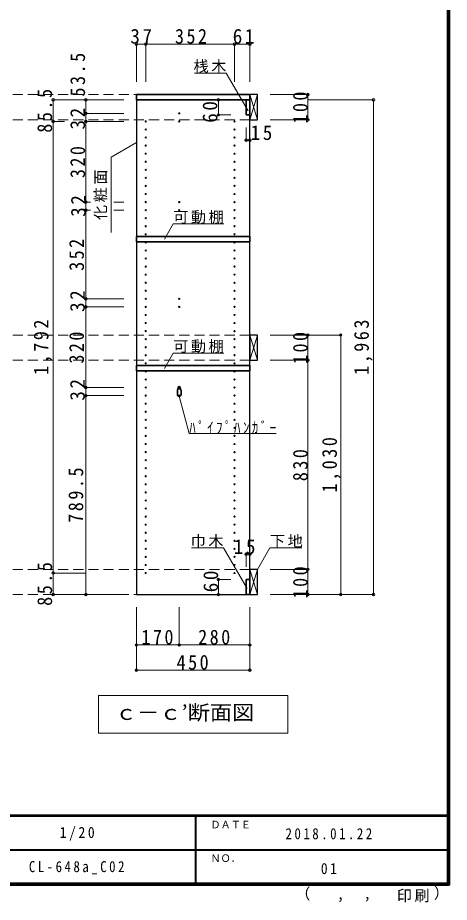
# Model space of a CAD drawing. Units: millimetres at full size, sheet at 1:20; details may follow other scales. Extents: x -3922 to 3878, y -2932 to 2722.
# Drawn here: x 2167 to 3878, y -2932 to 578 of the extents above; entities that cross this region are included whole.
import ezdxf
from ezdxf.enums import TextEntityAlignment as Align

# ---------------------------------------------------------------- set-up
doc = ezdxf.new("R2010")
doc.units = ezdxf.units.MM
doc.header["$LTSCALE"] = 20
doc.header["$PDMODE"] = 32
doc.header["$PDSIZE"] = 10
doc.linetypes.add('DASHED2', pattern=[3, 2, -1])
for name, color, linetype, lineweight in [('0-2_本体', 2, 'Continuous', 35), ('0-4_可動棚', 3, 'Continuous', 25), ('0-5_側板', 4, 'Continuous', 9), ('0-6_ﾊﾟｲﾌﾟﾊﾝｶﾞｰ', 4, 'Continuous', 9), ('0-7_桟木・巾木', 2, 'Continuous', 35), ('0-8_引き出し', 3, 'Continuous', 25), ('0-A_文字', 7, 'Continuous', 18), ('0-B_寸法', 7, 'Continuous', 9), ('F-1_枠', 6, 'Continuous', 40)]:
    doc.layers.add(name, color=color, linetype=linetype, lineweight=lineweight)
doc.layers.add('F-A_文字', color=7, linetype='Continuous')
doc.styles.add('ＭＳ ゴシック', font='')
doc.styles.get('ＭＳ ゴシック').set_extended_font_data('MS Gothic')

msp = doc.modelspace()

# ---------------------------------------------------------------- linework, layer by layer
at = {"layer": '0-2_本体'}
for p, q in [((2637.47, 272.73), (3087.47, 272.73)), ((3087.47, 272.73), (3087.47, 251.73))]:
    msp.add_line(p, q, dxfattribs=at)
msp.add_lwpolyline([(3087.47, 251.73), (2637.47, 251.73), (2637.47, 272.73)], dxfattribs=at)
at = {"layer": '0-4_可動棚', "color": 2, "lineweight": 35}
for p, q in [((2637.47, -311.27), (2637.47, -290.27)), ((2637.47, -311.27), (3087.47, -311.27)), ((2637.47, -823.27), (2637.47, -802.27)), ((2637.47, -823.27), (3087.47, -823.27))]:
    msp.add_line(p, q, dxfattribs=at)
for points in [[(2637.47, -290.27), (3087.47, -290.27), (3087.47, -311.27)], [(2637.47, -802.27), (3087.47, -802.27), (3087.47, -823.27)]]:
    msp.add_lwpolyline(points, dxfattribs=at)
at = {"layer": '0-5_側板', "color": 3, "lineweight": 25}
for p, q in [((3087.47, 251.73), (2637.47, 251.73)), ((3087.47, -1711.27), (3087.47, 251.73))]:
    msp.add_line(p, q, dxfattribs=at)
msp.add_lwpolyline([(2637.47, 251.73), (2637.47, -1711.27), (3087.47, -1711.27)], dxfattribs=at)
at = {"layer": '0-5_側板'}
for centre in [(2807.47, 198.23), (2674.47, 166.23), (2807.47, 166.23), (3026.47, 166.23), (2674.47, 134.23), (3026.47, 134.23), (2674.47, 102.23), (2674.47, 70.23), (3026.47, 102.23), (3026.47, 70.23), (2674.47, 38.23), (3026.47, 38.23), (2674.47, 6.23), (3026.47, 6.23), (2674.47, -25.77), (3026.47, -25.77), (2674.47, -57.77), (3026.47, -57.77), (2674.47, -89.77), (3026.47, -89.77), (2674.47, -121.77), (3026.47, -121.77), (2674.47, -153.77), (2807.47, -153.77), (3026.47, -153.77), (2674.47, -185.77), (2807.47, -185.77), (3026.47, -185.77), (2674.47, -217.77), (3026.47, -217.77), (2674.47, -249.77), (2674.47, -281.77), (3026.47, -249.77), (3026.47, -281.77), (2674.47, -313.77), (3026.47, -313.77), (2674.47, -345.77), (3026.47, -345.77), (2674.47, -377.77), (3026.47, -377.77), (2674.47, -409.77), (3026.47, -409.77), (2674.47, -441.77), (3026.47, -441.77), (2674.47, -473.77), (3026.47, -473.77), (2674.47, -505.77), (3026.47, -505.77), (2674.47, -537.77), (2807.47, -537.77), (3026.47, -537.77), (2674.47, -569.77), (2807.47, -569.77), (3026.47, -569.77), (2674.47, -601.77), (2674.47, -633.77), (3026.47, -601.77), (3026.47, -633.77), (2674.47, -665.77), (3026.47, -665.77), (2674.47, -697.77), (3026.47, -697.77), (2674.47, -729.77), (3026.47, -729.77), (2674.47, -761.77), (3026.47, -761.77), (2674.47, -793.77), (3026.47, -793.77), (2674.47, -825.77), (3026.47, -825.77), (2674.47, -857.77), (3026.47, -857.77), (2674.47, -889.77), (2807.47, -889.77), (3026.47, -889.77), (2674.47, -921.77), (2807.47, -921.77), (3026.47, -921.77), (2674.47, -953.77), (3026.47, -953.77), (2674.47, -985.77), (2674.47, -1017.77), (3026.47, -985.77), (3026.47, -1017.77), (2674.47, -1049.77), (3026.47, -1049.77), (2674.47, -1081.77), (3026.47, -1081.77), (2674.47, -1113.77), (3026.47, -1113.77), (2674.47, -1145.77), (3026.47, -1145.77), (2674.47, -1177.77), (3026.47, -1177.77), (2674.47, -1209.77), (3026.47, -1209.77), (2674.47, -1241.77), (3026.47, -1241.77), (2674.47, -1273.77), (3026.47, -1273.77), (2674.47, -1305.77), (3026.47, -1305.77), (2674.47, -1337.77), (2674.47, -1369.77), (3026.47, -1337.77), (3026.47, -1369.77), (2674.47, -1401.77), (3026.47, -1401.77), (2674.47, -1433.77), (3026.47, -1433.77), (2674.47, -1465.77), (3026.47, -1465.77), (2674.47, -1497.77), (3026.47, -1497.77), (2674.47, -1529.77), (3026.47, -1529.77), (2674.47, -1561.77), (3026.47, -1561.77), (2674.47, -1593.77), (3026.47, -1593.77), (2674.47, -1625.77), (3026.47, -1625.77)]:
    msp.add_circle(centre, 2.5, dxfattribs=at)
at = {"layer": '0-6_ﾊﾟｲﾌﾟﾊﾝｶﾞｰ', "color": 2, "lineweight": 35}
for p, q in [((2799.97, -901.77), (2799.97, -916.77)), ((2814.97, -901.77), (2814.97, -916.77))]:
    msp.add_line(p, q, dxfattribs=at)
at = {"layer": '0-6_ﾊﾟｲﾌﾟﾊﾝｶﾞｰ', "color": 7, "lineweight": 18}
for centre, radius, start, end in [((2846.07, -903.28), 46.13, 162.96035, 178.115), ((2807.47, -889.77), 5.5, 0, 180), ((2768.86, -903.28), 46.13, 1.885, 17.03965)]:
    msp.add_arc(centre, radius, start, end, dxfattribs=at)
at = {"layer": '0-6_ﾊﾟｲﾌﾟﾊﾝｶﾞｰ', "color": 2, "lineweight": 35}
for centre, start, end in [((2807.47, -901.77), 0, 180), ((2807.47, -916.77), 180, 0)]:
    msp.add_arc(centre, 7.5, start, end, dxfattribs=at)
at = {"layer": '0-7_桟木・巾木'}
for p, q in [((3087.47, 251.73), (3072.47, 251.73)), ((3072.47, 191.73), (3072.47, 251.73)), ((3087.47, 251.73), (3087.47, 191.73)), ((3072.47, -1651.27), (3087.47, -1651.27)), ((3087.47, -1651.27), (3087.47, -1711.27))]:
    msp.add_line(p, q, dxfattribs=at)
for points in [[(3087.47, 191.73), (3075.97, 191.73), (3072.47, 191.73)], [(3087.47, -1711.27), (3072.47, -1711.27), (3072.47, -1651.27)]]:
    msp.add_lwpolyline(points, dxfattribs=at)
at = {"layer": '0-8_引き出し'}
for p, q in [((3087.47, 272.73), (3087.47, 172.73)), ((3117.47, 272.73), (3087.47, 272.73)), ((3117.47, 172.73), (3117.47, 272.73)), ((3087.47, 172.73), (3117.47, 172.73)), ((3087.47, -681.27), (3087.47, -781.27)), ((3117.47, -681.27), (3087.47, -681.27)), ((3117.47, -781.27), (3117.47, -681.27)), ((3087.47, -781.27), (3117.47, -781.27)), ((3087.47, -1611.27), (3087.47, -1711.27)), ((3117.47, -1611.27), (3087.47, -1611.27)), ((3117.47, -1711.27), (3117.47, -1611.27)), ((3087.47, -1711.27), (3117.47, -1711.27))]:
    msp.add_line(p, q, dxfattribs=at)
at = {"layer": '0-8_引き出し', "color": 7, "lineweight": 18}
for p, q in [((3087.47, 172.73), (3117.47, 272.73)), ((3087.47, 272.73), (3117.47, 172.73)), ((3087.47, -781.27), (3117.47, -681.27)), ((3087.47, -681.27), (3117.47, -781.27)), ((3087.47, -1711.27), (3117.47, -1611.27)), ((3087.47, -1611.27), (3117.47, -1711.27))]:
    msp.add_line(p, q, dxfattribs=at)
at = {"layer": '0-A_文字'}
for p, q in [((2637.47, 82.66), (2537.47, 24.93)), ((2537.47, -275.07), (2537.47, 24.93)), ((2748.65, -300.98), (2783.67, -240.33)), ((2983.67, -240.33), (2783.67, -240.33)), ((2748.65, -813.79), (2783.67, -753.14)), ((2983.67, -753.14), (2783.67, -753.14)), ((2847.21, -1072.57), (2807.47, -924.27)), ((2847.21, -1072.57), (3192.21, -1072.57)), ((2982.69, -1525.68), (2856.66, -1525.68)), ((3076.07, -1687.41), (2982.69, -1525.68)), ((3237.47, -2111.27), (3237.47, -2261.27)), ((2487.47, -2261.27), (3237.47, -2261.27))]:
    msp.add_line(p, q, dxfattribs=at)
for points in [[(3080.8, 208.2), (2994.12, 358.32), (2868.09, 358.32)], [(3117.47, -1611.27), (3166.89, -1525.68), (3292.91, -1525.68)], [(3237.47, -2111.27), (2487.47, -2111.27), (2487.47, -2261.27)]]:
    msp.add_lwpolyline(points, dxfattribs=at)
at = {"layer": '0-B_寸法', "color": 4}
for p, q in [((2637.47, 472.73), (2637.47, 322.73)), ((2637.47, 472.73), (3087.47, 472.73)), ((2674.47, 472.73), (2674.47, 322.73)), ((3026.47, 472.73), (3026.47, 322.73)), ((3087.47, 472.73), (3087.47, 322.73)), ((2307.47, 251.73), (2307.47, -1711.27)), ((2307.47, 251.73), (2437.47, 251.73)), ((2437.47, 251.73), (2437.47, 198.23)), ((2587.47, 251.73), (2437.47, 251.73)), ((2962.47, 251.73), (2962.47, 191.73)), ((2962.47, 251.73), (3012.47, 251.73)), ((3317.47, 272.73), (3167.47, 272.73)), ((3317.47, 272.73), (3317.47, 172.73)), ((3577.47, 251.73), (3317.47, 251.73)), ((3577.47, 251.73), (3577.47, -1711.27)), ((2437.47, 198.23), (2437.47, 166.23)), ((2587.47, 198.23), (2437.47, 198.23)), ((2962.47, 191.73), (3012.47, 191.73)), ((2307.47, 166.23), (2352.48, 166.23)), ((2437.47, 166.23), (2437.47, -153.77)), ((2587.47, 166.23), (2437.47, 166.23)), ((3072.47, 91.73), (3072.47, 141.73)), ((3087.47, 91.73), (3087.47, 141.73)), ((3317.47, 172.73), (3167.47, 172.73)), ((3072.47, 91.73), (3087.47, 91.73)), ((2437.47, -153.77), (2437.47, -185.77)), ((2455.96, -153.77), (2437.47, -153.77)), ((2587.47, -153.77), (2547.72, -153.77)), ((2437.47, -185.77), (2437.47, -537.77)), ((2455.96, -185.77), (2437.47, -185.77)), ((2587.47, -185.77), (2547.72, -185.77)), ((2437.47, -537.77), (2437.47, -569.77)), ((2587.47, -537.77), (2437.47, -537.77)), ((2437.47, -569.77), (2437.47, -889.77)), ((2587.47, -569.77), (2437.47, -569.77)), ((3447.47, -681.27), (3167.47, -681.27)), ((3317.47, -781.27), (3317.47, -681.27)), ((3447.47, -1711.27), (3447.47, -681.27)), ((3317.47, -781.27), (3167.47, -781.27)), ((3317.47, -1611.27), (3317.47, -781.27)), ((2437.47, -889.77), (2437.47, -921.77)), ((2587.47, -889.77), (2437.47, -889.77)), ((2587.47, -921.77), (2437.47, -921.77)), ((2437.47, -1711.27), (2437.47, -921.77)), ((3072.47, -1551.27), (3087.47, -1551.27)), ((3072.47, -1551.27), (3072.47, -1601.27)), ((3087.47, -1551.27), (3087.47, -1601.27)), ((3317.47, -1611.27), (3167.47, -1611.27)), ((3317.47, -1711.27), (3317.47, -1611.27)), ((2307.47, -1625.77), (2437.47, -1625.77)), ((2962.47, -1651.27), (2962.47, -1711.27)), ((2962.47, -1651.27), (3012.47, -1651.27)), ((2307.47, -1711.27), (2437.47, -1711.27)), ((2437.47, -1711.27), (2587.47, -1711.27)), ((2962.47, -1711.27), (3012.47, -1711.27)), ((3577.47, -1711.27), (3167.47, -1711.27)), ((2637.47, -2011.27), (2637.47, -1761.27)), ((2807.47, -1911.27), (2807.47, -1761.27)), ((3087.47, -2011.27), (3087.47, -1761.27)), ((2637.47, -1911.27), (3087.47, -1911.27)), ((2637.47, -2011.27), (3087.47, -2011.27))]:
    msp.add_line(p, q, dxfattribs=at)
at = {"layer": '0-B_寸法', "color": 4, "linetype": 'DASHED2'}
for p, q in [((3087.47, 272.73), (-2921.53, 272.73)), ((3087.47, 172.73), (-2921.53, 172.73)), ((3087.47, -681.27), (-2921.53, -681.27)), ((3087.47, -781.27), (-2921.53, -781.27)), ((3087.47, -1611.27), (-2921.53, -1611.27)), ((3087.47, -1711.27), (-2921.53, -1711.27))]:
    msp.add_line(p, q, dxfattribs=at)
at = {"layer": '0-B_寸法'}
for p in [(2637.47, 472.73), (2674.47, 472.73), (3026.47, 472.73), (3087.47, 472.73), (2307.47, 251.73), (2437.47, 251.73), (2962.47, 251.73), (3317.47, 272.73), (3577.47, 251.73), (2437.47, 198.23), (2962.47, 191.73), (3317.47, 172.73), (2307.47, 166.23), (2437.47, 166.23), (3072.47, 91.73), (3087.47, 91.73), (2437.47, -153.77), (2437.47, -185.77), (2437.47, -537.77), (2437.47, -569.77), (3317.47, -681.27), (3447.47, -681.27), (3317.47, -781.27), (2437.47, -889.77), (2437.47, -921.77), (3072.47, -1551.27), (3087.47, -1551.27), (3317.47, -1611.27), (2307.47, -1625.77), (2962.47, -1651.27), (2307.47, -1711.27), (2437.47, -1711.27), (2962.47, -1711.27), (3317.47, -1711.27), (3447.47, -1711.27), (3577.47, -1711.27), (2637.47, -1911.27), (2807.47, -1911.27), (3087.47, -1911.27), (2637.47, -2011.27), (3087.47, -2011.27)]:
    msp.add_point(p, dxfattribs=at)
at = {"layer": 'F-1_枠'}
for p, q in [((3871.3, 2722.29), (3871.3, -2864.37)), ((3874.63, 2722.29), (3874.63, -2864.37)), ((3877.97, 2722.29), (3877.97, -2864.37)), ((3877.97, -2587.71), (-3922.03, -2587.71)), ((3877.97, -2591.04), (-3922.03, -2591.04)), ((2871.3, -2591.04), (2871.3, -2857.71)), ((-22.03, -2724.37), (3871.3, -2724.38)), ((3877.97, -2857.71), (-3922.03, -2857.71)), ((3877.97, -2861.04), (-3922.03, -2861.04)), ((3877.97, -2864.37), (-3922.03, -2864.37))]:
    msp.add_line(p, q, dxfattribs=at)

# ---------------------------------------------------------------- texts
at = {"layer": '0-A_文字', "style": 'ＭＳ ゴシック', "width": 1.1}
msp.add_text('ｃ－ｃ’断面図', height=58.65, dxfattribs=at).set_placement((2552.47, -2226.27), align=Align.BOTTOM_LEFT)
at = {"layer": '0-A_文字', "char_height": 43.99, "attachment_point": 7, "style": 'ＭＳ ゴシック'}
for s, insert in [('\\T1.17;桟木', (2864.12, 358.32)), ('\\T1.17;可動棚', (2783.67, -240.33)), ('\\T1.17;可動棚', (2783.67, -753.14)), ('\\T1.39;\\W0.85;ﾊﾟｲﾌﾟﾊﾝｶﾞｰ', (2847.21, -1072.57)), ('\\T1.17;巾木', (2852.69, -1525.68)), ('\\T1.17;下地', (3166.89, -1525.68))]:
    msp.add_mtext(s, dxfattribs=dict(at, insert=insert))
at = {"layer": '0-A_文字', "insert": (2522.47, -225.07), "char_height": 43.99, "attachment_point": 7, "rotation": 90, "style": 'ＭＳ ゴシック'}
msp.add_mtext('\\T1.17;化粧面', dxfattribs=at)
at = {"layer": '0-B_寸法', "char_height": 58.65, "attachment_point": 7, "style": 'ＭＳ ゴシック'}
for s, insert in [('\\T1.27;\\W0.95;37', (2613.47, 473.94)), ('\\T1.27;\\W0.9;352', (2790.47, 473.94)), ('\\T1.27;\\W0.95;61', (3019.47, 473.94)), ('\\T1.27;\\W0.95;15', (3090.36, 91.73)), ('\\T1.27;\\W0.95;15', (3023.62, -1551.27)), ('\\T1.27;\\W0.9;170', (2657.47, -1910.06)), ('\\T1.27;\\W0.9;280', (2882.47, -1910.06)), ('\\T1.27;\\W0.9;450', (2796.93, -2010.06))]:
    msp.add_mtext(s, dxfattribs=dict(at, insert=insert))
at = {"layer": '0-B_寸法', "char_height": 58.65, "attachment_point": 7, "rotation": 90, "style": 'ＭＳ ゴシック'}
for s, insert in [('\\T1.28;\\W0.9;53.5', (2434.86, 264.81)), ('\\T1.28;\\W0.9;85.5', (2304.15, 121.48)), ('\\T1.27;\\W0.9;100', (3317.47, 157.73)), ('\\T1.27;\\W0.95;32', (2434.86, 134.1)), ('\\T1.27;\\W0.95;60', (2959.27, 160.86)), ('\\T1.27;\\W0.9;320', (2434.86, -58.77)), ('\\T1.27;\\W0.95;32', (2437.47, -212.27)), ('\\T1.27;\\W0.9;352', (2430.56, -426.77)), ('\\T1.27;\\W0.95;32', (2433.96, -589.89)), ('\\T1.28;\\W0.9;1,792', (2304.15, -839.77)), ('\\T1.28;\\W0.9;1,963', (3574.15, -839.77)), ('\\T1.27;\\W0.9;320', (2430.56, -794.77)), ('\\T1.27;\\W0.9;100', (3317.47, -796.27)), ('\\T1.27;\\W0.95;32', (2433.96, -941.89)), ('\\T1.28;\\W0.9;1,030', (3447.47, -1306.27)), ('\\T1.27;\\W0.9;830', (3317.47, -1261.27)), ('\\T1.28;\\W0.9;789.5', (2427.47, -1426.52)), ('\\T1.28;\\W0.9;85.5', (2304.15, -1756.02)), ('\\T1.27;\\W0.9;100', (3317.47, -1726.27)), ('\\T1.27;\\W0.95;60', (2962.47, -1702.05))]:
    msp.add_mtext(s, dxfattribs=dict(at, insert=insert))
at = {"layer": 'F-A_文字', "style": 'ＭＳ ゴシック'}
for s, height, p in [('ＤＡＴＥ', 29.33, (2931.3, -2647.71)), ('ＮＯ．', 29.33, (2931.3, -2781.04)), ('（', 43.99, (3267.32, -2933.25)), ('）', 43.99, (3816.9, -2930.46)), (',', 43.99, (3432.15, -2933.25)), (',', 43.99, (3538.1, -2931.39))]:
    msp.add_text(s, height=height, dxfattribs=at).set_placement(p, align=Align.BOTTOM_LEFT)
at = {"layer": 'F-A_文字', "char_height": 43.99, "attachment_point": 7, "style": 'ＭＳ ゴシック'}
for s, insert in [('\\T1.38;\\W0.9;1/20', (2333.8, -2687.71)), ('\\T1.39;\\W0.85;2018.01.22', (3228.8, -2682.71)), ('\\T1.39;\\W0.85;CL-648a_C02', (2211.3, -2821.04)), ('\\T1.36;\\W0.9;01', (3368.8, -2821.04)), ('\\T1.17;印刷', (3670.07, -2932.32))]:
    msp.add_mtext(s, dxfattribs=dict(at, insert=insert))

doc.saveas('drawing.dxf')
